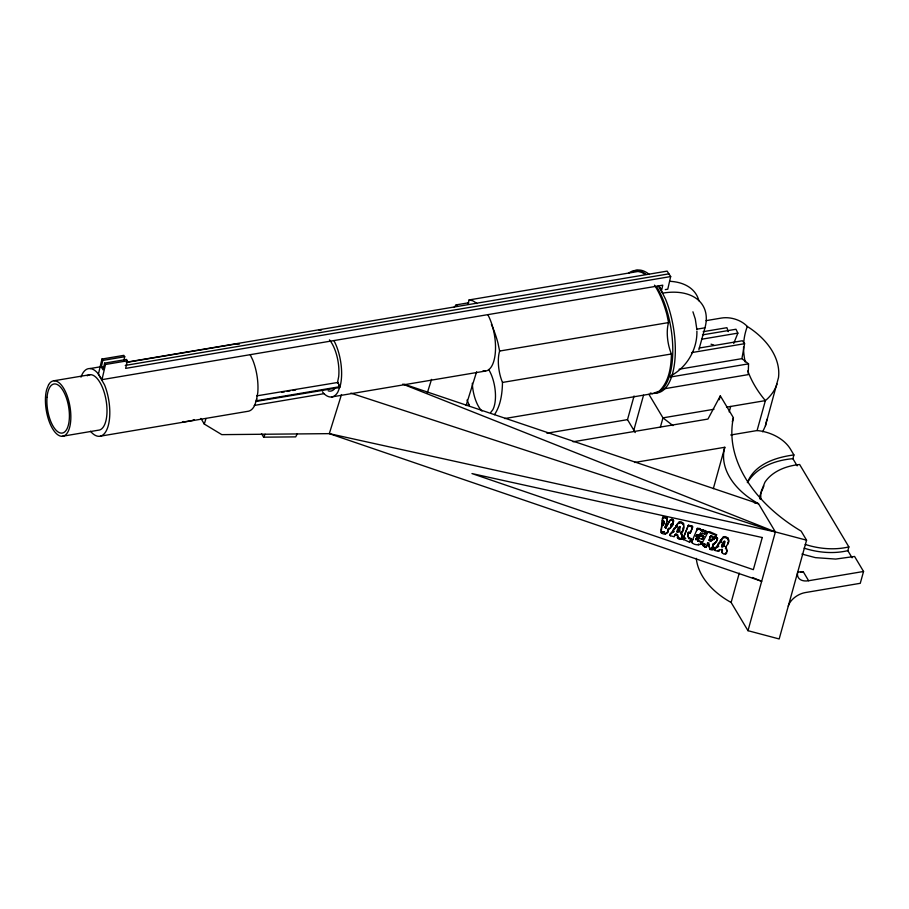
<?xml version="1.0" encoding="UTF-8"?>
<svg xmlns="http://www.w3.org/2000/svg" width="909" height="909" viewBox="0 0 909 909"><rect width="100%" height="100%" fill="white"/><g stroke="black" fill="none" stroke-linecap="round" stroke-linejoin="round"><path stroke-width="1.36" d="M661.013 529.958L661.32 531.867C661.025 534.662 667.115 534.742 667.979 532.015L668.092 529.299M683.693 526.493C684.67 522.311 676.455 521.312 676.716 525.879L676.83 527.186L676.296 525.516L675.751 525.8M728.257 541.219C729.143 537.798 723.178 536.14 721.701 539.026M677.035 531.981L679.58 526.436L677.466 529.515L677.035 531.981L679.512 531.697L679.705 530.89L677.228 531.174M721.598 546.695L724.143 541.162L722.03 544.241L721.598 546.695L724.075 546.411L724.712 541.344L724.075 546.411M491.405 324.445A62.21 26.566 80.4 0 1 497.984 343.113L499.62 351.044A25.486 10.885 80.4 0 0 502.484 382.439C502.268 393.483 500.745 405.357 494.473 414.663M654.457 285.131A62.21 26.566 80.4 0 1 666.922 314.65L668.558 322.581A25.486 10.885 80.4 0 0 671.421 353.976C671.126 367.054 669.115 381.587 659.275 391.109L652.696 393.62L504.7 418.549M696.896 331.046C697.408 349.261 686.931 367.27 670.853 375.815M679.068 369.236L741.903 358.646L748.539 363.85L748.209 374.633L663.036 388.984M667.206 521.221L667.354 518.391C665.695 515.88 660.957 516.573 662.559 520.471L661.138 529.288M662.843 517.335L661.127 532.674M676.716 525.879C681.602 514.721 687.397 529.174 680.841 533.708L682.273 536.151L681.807 538.753L680.773 539.196C677.944 540.616 677.205 535.549 677.523 538.026M692.976 539.514C688.761 544.116 698.407 546.139 701.475 543.832L701.089 542.378L697.601 540.662L698.442 538.571L702.68 539.037L703.748 536.31L701.828 535.208L700.975 536.583L700.214 536.333L700.248 534.14L701.464 533.503L705.077 533.924L705.952 531.39L705.623 530.629L701.737 530.14L699.419 528.424L697.294 528.356L696.726 530.617M705.736 532.799L705.952 531.39M720.314 540.525L720.86 540.23L721.394 541.912L721.28 540.594C723.803 531.186 731.95 541.003 727.859 542.946M721.28 540.594L721.507 539.185M663.877 523.584L664.49 522.277L663.013 525.186L663.013 524.311L663.695 524.22L663.502 525.027M665.899 525.504L667.399 520.403M666.161 523.459L665.161 527.311L665.638 528.254L669.183 521.312L670.626 519.664L672.342 519.369L673.535 521.175L672.376 525.436L671.353 524.788C671.353 525.868 672.046 527.095 669.524 528.754L668.354 528.993L668.547 528.186L667.979 532.015M707.35 544.707L707.611 542.662M709.656 539.014L709.986 536.833L711.133 535.89L712.497 536.446L712.315 539.889L710.758 541.003L709.156 540.264L709.35 539.457L710.952 540.196L712.508 539.082M705.759 532.197L705.429 531.435L701.543 530.947L700.169 529.549L697.101 529.163L697.294 528.356M679.512 531.697L680.148 526.629L679.387 527.243M707.543 543.9L706.623 546.514L705.464 547.286L703.089 545.661L704.395 545.616L704.986 543.843L704.793 544.65C697.623 546.082 708.35 534.856 707.054 532.401L709.895 531.765L716.622 534.776L715.542 536.855L714.144 537.503L714.338 536.696C712.679 543.718 714.463 534.56 717.451 538.037L716.565 541.616L713.565 544.241C711.02 544.752 715.088 547.207 712.213 547.57L711.872 548.4L713.156 547.888L712.906 543.934L712.542 545.161M702.43 544.65L702.714 543.093M682.898 539.105L687.943 526.3L689.931 526.163L691.897 526.89L692.328 528.22L690.306 532.992L688.283 532.867L688.477 532.049L687.704 535.515L688.783 538.537L691.192 539.491L690.897 541.275L688.738 541.821L682.898 539.105L688.329 525.322L691.454 525.8L692.624 526.89L690.306 532.992M676.296 525.516L676.83 527.186M720.86 540.23L721.394 541.912M722.087 552.74C721.769 550.263 722.519 555.331 725.337 553.911L726.382 553.467L726.87 550.865M673.626 520.664L672.376 525.436M337.409 383.053L338.693 376.61A28.099 11.999 80.4 0 0 329.467 339.864M741.903 358.646L744.596 343.682L742.426 340.75L699.214 348.033M714.167 539.56L714.576 537.719M707.418 543.468C710.168 542.832 707.645 551.422 713.054 549.74L713.86 547.4L713.349 547.082L712.747 548.377M717.303 539.81L717.599 538.48M682.102 536.958L682.318 534.526L681.034 532.901L681.659 531.379M726.677 551.683L726.882 549.252L725.609 547.616L726.836 550.865M698.93 538.423L699.123 537.617L697.794 539.855L698.192 540.457L701.668 541.957L701.668 543.014L700.396 543.571M762.719 431.809L765.435 425.776L766.912 419.356M765.435 425.776L778.49 377.599A75.208 50.222 15.5 0 0 747.312 326.467A21.748 14.521 15.5 0 0 721.439 318.059L706.111 320.638M123.794 360.725L124.726 356.714L123.829 355.362L101.933 359.044L98.422 374.201L104.603 385.018A34.281 14.635 80.4 0 1 107.989 426.571A34.281 14.635 80.4 0 1 90.445 431.252M665.297 289.596L667.763 289.187L670.683 276.563L125.635 368.384L127.396 360.805L126.499 359.441L104.603 363.134L103.058 369.804L101.285 367.077L102.831 360.407L101.933 359.044M661.604 290.221L662.775 285.176L101.978 379.644L105.501 364.486L104.603 363.134M712.656 539.06L712.895 536.958L712.701 537.764M662.15 520.959L662.343 520.153M662.65 518.141L663.093 517.062M662.9 517.88L663.593 516.937M663.4 517.744L664.343 516.926M663.013 525.186L663.206 524.379M661.388 532.935L661.582 532.129M662.82 525.118L663.922 522.096M664.138 517.732L665.127 517.857L665.32 517.051M667.365 520.096L665.888 517.232M666.604 518.505L666.797 517.698M665.161 527.311L665.354 526.504L665.638 528.254M666.183 527.959L666.342 526.197M665.229 534.06L665.422 533.253L664.581 533.174M666.149 527.004L670.626 519.664M670.433 520.471L671.217 519.323M671.024 520.141L671.717 519.312M669.524 528.754C670.922 526.572 672.137 525.243 671.546 523.982L672.569 524.629L672.694 523.811M670.797 525.084L670.99 524.266M670.933 525.277L671.126 524.47M673.433 521.471L672.342 519.369M671.081 525.572L671.546 523.982M672.83 520.562L673.024 519.755M671.842 526.209L671.967 525.061M669.865 534.799C672.512 529.561 676.046 530.186 669.865 534.799L670.342 535.753L674.058 536.662L675.16 535.14L676.66 535.003L677.728 536.617M671.899 526.072L672.092 525.266M673.262 520.993L673.455 520.187M670.035 535.412L670.058 533.992M672.603 524.834L672.796 524.016M670.342 535.753L670.228 534.606M672.785 524.947L672.978 524.141M672.649 532.038L672.853 531.231M673.546 532.083L674.205 531.515L672.933 530.936L673.751 528.606L675.978 526.822M673.103 532.004L673.296 531.197M673.558 530.992L673.126 530.129M672.933 530.936L675.785 527.629L675.807 525.663M676.262 527.004L676.523 525.743M674.058 536.662L675.353 534.333L676.853 534.197M675.16 535.14L675.353 534.333M677.046 526.629L676.91 525.072M678.523 522.982L678.716 522.175M675.864 534.901L676.057 534.083M679.273 522.789L679.466 521.982M677.796 532.231L677.989 531.424M677.523 535.606L677.716 534.799M677.739 538.196L677.716 537.219M682.977 523.936L683.17 523.13M680.841 533.708L681.034 532.901M683.307 524.243L683.5 523.436M683.557 524.652L683.75 523.845M680.773 539.196L680.966 538.389M683.284 528.22L683.477 527.413L682.795 530.174M683.432 528.663L683.613 527.55M681.239 539.117L682 537.946L681.807 538.753M683.216 539.526L683.091 538.298M683.591 539.651L684.034 538.764L683.841 539.582M688.124 526.129L688.329 525.322M688.522 526.05L688.715 525.243M689.045 533.117L689.238 532.299L690.499 532.185M689.567 533.219L689.761 532.413M691.26 526.606L691.454 525.8M689.988 533.185L690.181 532.379M688.783 538.537L687.908 534.697M691.897 526.89L692.09 526.084M692.283 527.254L692.476 526.447M692.431 527.697L692.624 526.89M689.317 541.934L689.522 541.128M689.874 541.889L690.067 541.082M690.397 541.662L691.385 538.673L688.977 537.73M690.715 540.116L690.908 539.31M691.192 539.491L691.385 538.673M690.897 541.275L691.09 540.469M691.942 542.525L692.147 540.503M692.101 542.843L692.294 542.037M697.373 536.969L696.158 536.253L696.635 534.742L696.624 535.844L697.623 536.015L696.964 537.458L697.873 537.605L698.566 534.753M695.68 539.548L696.624 538.651L696.43 539.457L695.68 539.548L696.101 538.185M696.158 536.253L696.805 534.628M696.43 536.651L696.624 535.844M696.612 535.446L697.18 534.594M696.249 539.741L696.442 538.935M696.964 537.458L697.623 536.015M697.146 537.526L697.339 536.708L698.703 536.537L698.76 534.822L698.828 536.026L698.089 536.253M697.873 537.605L698.067 536.787M700.169 529.549L700.362 528.743M697.601 540.662L697.794 539.855M698.828 536.026L699.021 535.219M698.442 538.571L698.635 537.764M697.998 541.264L698.192 540.457M700.248 534.14L700.703 532.935L700.509 533.742M698.294 544.843L698.487 544.037M700.214 536.333L700.441 533.333M701.543 530.947L701.737 530.14M700.975 536.583L701.475 535.287M702.657 530.845L702.85 530.038M702.157 533.663L702.35 532.856M702.85 530.901L703.043 530.095M701.282 536.094L701.828 535.208M703.055 531.447L703.282 530.288M703.441 531.572L703.634 530.765M701.089 542.378L701.282 541.571M701.816 539.31L703.748 536.31M701.475 542.764L701.668 541.957M702.305 539.264L702.498 538.458M701.475 543.832L701.793 542.446M703.555 537.117L703.35 535.708M702.68 539.037L702.873 538.23M704.645 531.379L704.839 530.572M704.407 534.094L705.929 531.992M705.429 531.435L705.623 530.629M705.077 533.924L705.27 533.117M702.805 544.775L702.623 543.843M705.452 533.492L705.645 532.685M703.089 545.661L703.43 544.696L704.589 544.809M703.509 545.445L703.702 544.639M703.93 544.559L704.123 543.752M706.861 533.208L707.407 531.924M707.213 532.731L707.997 531.663M704.782 547.32L703.43 544.696M707.804 532.469L708.827 531.606M705.464 547.286L706.816 545.707M705.986 547.138L706.179 546.332M706.373 546.877L706.566 546.07M709.418 540.673L709.611 539.855M709.736 537.776L710.793 536.037M710.599 536.844L711.133 535.89M710.179 540.923L710.372 540.116M710.94 536.696L711.44 535.901M712.304 537.253L711.815 536.026M710.758 541.003L710.952 540.196M711.304 540.855L711.497 540.048M709.599 548.65L709.793 547.843L709.997 548.979M711.827 540.491L712.02 539.685M712.815 538.367L713.008 537.56M710.474 549.206L710.668 548.388L713.247 548.934L713.054 549.74M713.417 539.31L714.076 537.867M713.542 539.514L713.61 538.503M713.735 539.571L714.36 538.753M711.872 548.4L712.406 546.764L712.065 548.468M713.985 539.503L714.179 538.696M714.372 538.526L716.622 534.776M714.622 538.196L715.201 537.219M713.235 546.241L713.429 545.434M715.542 536.855L715.735 536.049M715.008 538.026L715.747 537.219M713.86 547.4L713.485 548.15L713.542 547.138M714.179 544.218L716.758 540.798M713.485 548.15L713.679 547.343M717.406 539.287L716.428 537.389M716.871 538.48L717.065 537.673M714.429 549.525C717.076 544.275 720.61 544.911 714.429 549.525L714.906 550.468L718.621 551.377L719.723 549.854L721.235 549.729L722.291 551.331M717.258 538.855L717.451 538.037M714.599 550.138L714.622 548.718M717.224 546.752L717.417 545.945M718.11 546.809L718.769 546.241L717.508 545.661L718.315 543.321L720.542 541.548M717.667 546.718L717.86 545.911M718.133 545.707L717.701 544.855M717.508 545.661L720.348 542.355L720.371 540.389M720.826 541.719L721.087 540.469M718.621 551.377L719.314 549.638M721.621 541.355L721.473 539.787M723.087 537.708L723.28 536.901M723.837 537.514L724.03 536.708M722.36 546.945L724.268 545.605M721.746 549.968L721.939 549.161M722.087 550.32L722.28 549.513M722.303 552.911L722.28 551.933M727.541 538.651L727.734 537.844M727.882 538.969L728.075 538.151M728.12 539.378L728.314 538.571M725.337 553.911L725.53 553.104M725.802 553.842L726.575 552.661L726.382 553.467M677.455 537.708L677.921 535.81M722.019 552.422L722.496 550.524M256.804 398.892L254.679 405.403A34.281 14.635 80.4 0 1 248.555 411.198L100.376 436.161M635.232 432.57L627.505 419.64L634.062 395.983M633.823 430.218L643.538 395.199M660.354 427.287L662.968 417.856L648.912 394.336M698.885 349.704L704.952 327.819A61.153 37.28 -30.9 0 0 662.581 293.141L658.218 285.835M719.258 399.733L720.326 395.847L733.404 417.731A154.03 102.865 15.5 0 0 801.147 531.129L806.567 540.185L779.172 638.959L747.982 630.687L731.131 602.474A71.527 47.768 15.5 0 1 696.305 558.376M729.188 411.891L730.7 406.448M713.326 488.656L724.803 447.273L634.584 462.476M732.313 421.696L733.404 417.731M730.722 434.991L757.083 430.548L765.389 400.608A75.208 50.222 15.5 0 0 777.013 384.018M731.131 602.474L739.267 573.113M797.17 465.851L792.887 458.681L793.921 454.943L790.444 449.114A34.326 22.918 15.5 0 0 757.083 430.548M747.982 630.687L775.377 531.924L758.515 503.711A71.527 47.768 15.5 0 1 724.803 447.273M852.108 557.819L847.824 550.649L848.87 546.9L799.636 464.499A60.755 40.575 15.5 0 0 764.935 482.224L760.708 492.576L760.856 499.439M801.943 554.07L815.384 557.637L835.689 559.069L854.574 556.456L863.55 571.477L860.266 583.305L805.351 592.566A15.658 9.545 -30.9 0 0 788.273 606.144M727.677 544.457L728.177 542.275M806.567 540.185L775.377 531.924L329.308 433.638L221.796 434.638L204.286 424.048L206.002 418.526M341.5 394.54L329.308 433.638L761.674 581.306L752.527 577.522M427.332 392.858L431.536 379.383M466.101 405.482L476.623 371.781M337.637 382.484L256.815 395.847M733.711 343.466L737.869 333.126L735.972 329.251L702.452 334.887M687.783 534.106L688.283 532.867M691.897 541.457L696.919 529.799M704.395 545.616L704.793 544.65M709.986 536.833L709.156 540.264M725.416 548.434L726.223 546.093M727.87 543.65L726.03 546.9M761.197 492.576L759.674 496.325L759.719 498.859M761.651 491.474L763.89 485.963M747.482 482.384C754.652 464.124 776.002 457.238 793.921 454.943M297.209 433.934L295.709 436.877L263.61 437.172L265.11 434.229M720.326 395.847L707.952 419.06L573.113 441.774M490.633 412.561L492.848 409.686A25.691 10.965 80.4 0 0 488.656 369.508M454.091 307.333L456.159 304.879L468.726 302.765M666.297 532.947L667.217 532.265M696.43 539.457L697.396 539.026L695.908 539.003M235.817 344.147L239.487 344.022M102.831 360.407L124.726 356.714M467.817 303.879A24.179 10.317 80.4 0 0 469.101 299.936L638.038 271.484L641.64 272.325A62.21 26.566 80.4 0 1 644.788 274.302M105.501 364.486L127.396 360.805M126.271 362.225L667.126 271.121L670.683 276.563M90.025 368.554L99.808 366.906M127.771 362.191L238.203 343.591M101.285 367.077L104.012 366.611M125.249 365.418L668.899 273.848M54.006 380.757L90.161 374.667M499.62 351.044L668.558 322.581M696.714 329.206L704.952 327.819M62.255 436.286L98.411 430.196A28.099 11.999 80.4 0 0 105.671 398.085A28.099 11.999 80.4 0 0 87.184 375.803M254.179 405.448L323.979 393.665A34.042 14.533 80.4 0 0 337.887 391.961L340.023 386.655A34.042 14.533 80.4 0 0 333.91 340.58M703.168 331.683L726.916 327.694L728.223 331.649M193.526 420.299L182.436 422.162A4.5 1.92 80.4 0 0 183.3 421.481M331.592 396.972L485.497 371.042M701.623 339.227L737.869 333.126M502.484 382.439L671.421 353.976M691.533 352.624L744.596 343.682M466.431 405.471L469.214 405.005M670.342 377.03L748.539 363.85M546.888 433.218L627.505 419.64M713.985 409.266L662.968 417.856L672.955 425.605M726.507 407.152L765.389 400.608A131.657 87.923 15.5 0 1 747.8 370.883M797.784 571.852A15.658 9.545 -30.9 0 0 808.624 580.737L863.55 571.477M281.665 392.336L284.449 391.87M287.233 391.404L290.028 390.938M292.812 390.484L295.595 390.018M256.054 401.448L339.671 387.529L338.534 385.291M800.443 572.181L803.249 571.716L808.624 580.737M712.94 547.57L712.065 547.593M319.07 330.24L321.491 329.944M713.758 543.434L714.372 543.412M671.524 520.118L672.149 520.175M717.565 550.479L718.814 550.57M703.623 533.197L704.6 533.288M696.987 535.401L698.566 535.628M708.634 532.413L716.428 535.583M754.379 502.836L758.515 503.711L404.232 384.223M469.101 299.936L472.703 300.777A62.21 26.566 80.4 0 1 476.907 303.583M650.299 393.063L652.696 393.62M715.542 538.026L716.235 538.196M711.02 344.193L713.69 344.977M350.851 393.142L775.377 531.924L402.755 384.109M665.127 517.857L665.695 518.039M723.95 541.969L724.518 542.15M663.729 522.902L664.297 523.084M700.407 535.526L701.169 535.776M701.634 536.015L703.146 536.515M721.791 545.889L722.553 546.139M677.932 537.378L679.955 538.048M322.49 391.824L323.979 393.665M660.9 289.13L659.468 286.949L665.638 299.379A62.21 26.566 80.4 0 1 656.275 393.018M261.497 433.638L263.61 437.172M200.946 418.447L204.286 424.048M337.762 382.178L340.023 386.655L256.281 400.789L257.781 392.699A34.281 14.635 80.4 0 0 252.782 360.066L250.168 354.669M101.978 379.644L97.74 373.167A34.281 14.635 80.4 0 0 80.969 377.133M692.931 311.798L695.305 319.07L696.828 329.274M709.225 546.854L708.804 542.696M848.87 546.9A60.755 40.575 15.5 0 1 805.181 544.411M747.403 482.656A74.992 50.086 15.5 0 1 792.887 458.681M847.824 550.649A60.755 40.575 15.5 0 1 804.147 548.161M803.249 571.716A15.658 9.545 -30.9 0 1 798.136 571.761M466.999 400.074A40.348 17.226 80.4 0 1 469.464 405.834M457.443 306.265A24.179 10.317 80.4 0 1 456.159 304.879M481.975 411.118A25.691 10.965 80.4 0 1 472.294 383.257M628.926 272.973A62.21 26.566 80.4 0 1 645.867 274.12M657.014 287.324A62.21 26.566 80.4 0 1 672.74 353.987A62.21 26.566 80.4 0 1 653.776 393.438M632.664 271.723A62.21 26.566 80.4 0 1 649.424 274.529M669.74 281.301A61.153 37.28 -30.9 0 1 698.907 300.777M335.046 388.211A28.099 11.999 80.4 0 1 328.183 390.836M487.815 314.65A34.042 14.533 80.4 0 1 495.314 352.715A34.042 14.533 80.4 0 1 483.02 370.872M745.21 361.987A131.657 87.923 15.5 0 1 743.551 346.863M743.698 343.147A131.657 87.923 15.5 0 1 747.312 326.467M194.401 419.617A4.5 1.92 80.4 0 1 193.015 420.197M762.253 537.526L753.345 569.67L471.964 473.566L762.253 537.526M48.552 384.837L46.711 389.404A28.099 11.999 80.4 0 0 57.903 434.866A28.099 11.999 80.4 0 0 69.754 405.369A28.099 11.999 80.4 0 0 48.552 384.837M663.638 520.982L664.047 521.584L663.638 520.982M664.229 531.72L662.866 531.901L664.229 531.72M685.602 538.423L684.841 538.173L685.602 538.423M47.029 397.358A24.884 10.624 80.4 0 0 62.062 433.093A24.884 10.624 80.4 0 0 65.312 395.12A24.884 10.624 80.4 0 0 47.029 397.358"/></g></svg>
